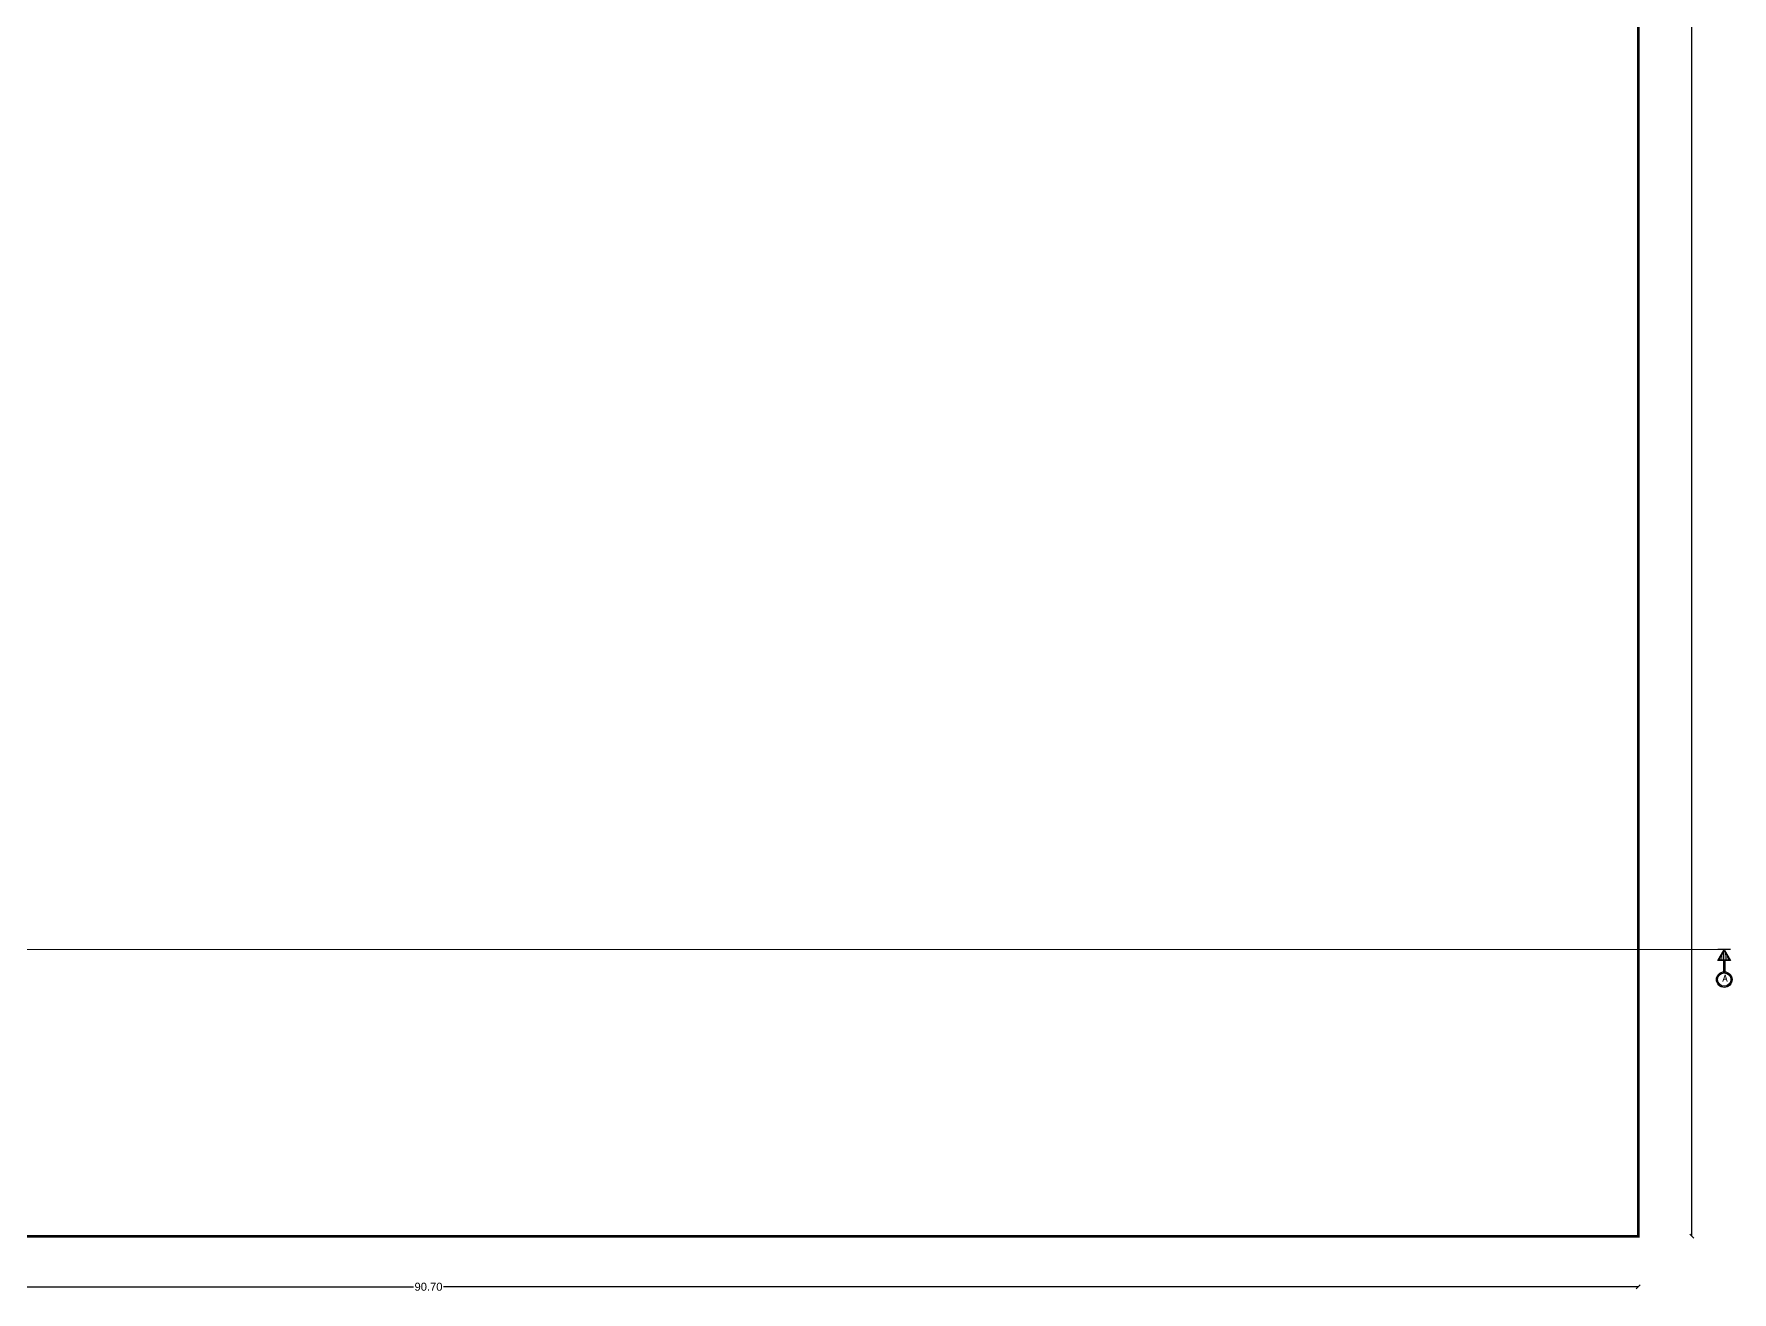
# Model space of a CAD drawing. Header units: metres. Extents: x -1560405 to -1559609, y 42907 to 43310.
# Drawn here: x -1559766.7 to -1559703, y 42958.5 to 43005.7 of the extents above; entities that cross this region are included whole.
import ezdxf

# ---------------------------------------------------------------- set-up
doc = ezdxf.new("R2010")
doc.units = ezdxf.units.M
doc.header["$LTSCALE"] = 750
doc.header["$MEASUREMENT"] = 0
doc.header["$PDMODE"] = 35
doc.header["$PDSIZE"] = 50
doc.linetypes.add('DASHED2', pattern=[9.525, 6.35, -3.175])
doc.linetypes.add('HIDDEN', pattern=[0.375, 0.25, -0.125])
doc.layers.get('0').update_dxf_attribs({"lineweight": 5})
doc.layers.get('Defpoints').update_dxf_attribs({"lineweight": 0})
for name, color, linetype in [('BLK_1_FLR_0_BLT_UP_AREA_DEDUCT_MEZ_1', 46, 'Continuous'), ('BLK_1_FLR_0_BLT_UP_AREA_MEZ_1', 46, 'Continuous'), ('BLK_1_FLR_0_FLOOR_AREA_MEZ_1', 46, 'Continuous')]:
    doc.layers.add(name, color=color, linetype=linetype)
doc.styles.get("Standard").update_dxf_attribs({"font": 'arial.ttf'})
doc.styles.add('STYLE2', font='romant.shx', dxfattribs={"width": 0.8, "height": 4})
doc.dimstyles.new('Civil mt size large', dxfattribs={"dimtxt": 0.3, "dimasz": 0.15, "dimexe": 0, "dimexo": 0, "dimgap": 0.0625, "dimtad": 0, "dimzin": 0, "dimdsep": 46, "dimtxsty": 'Standard', "dimblk": 'OBLIQUE', "dimcen": 0, "dimse1": 1, "dimse2": 1, "dimclrd": 253, "dimclrt": 7, "dimadec": 0, "dimazin": 3, "dimtfac": 1, "dimtofl": 0, "dimtmove": 1, "dimatfit": 3, "dimfxl": 0, "dimfrac": 2, "dimtolj": 1, "dimtzin": 0, "dimarcsym": 0})

# ---------------------------------------------------------------- blocks, each defined once
blk = doc.blocks.new('_Oblique')
at = {"color": 0, "linetype": 'ByBlock', "lineweight": -2}
blk.add_line((-0.5, -0.5), (0.5, 0.5), dxfattribs=at)
blk = doc.blocks.new('*D571')
at = {"color": 253, "lineweight": -2}
for p, q in [((-1559797.255, 42958.73), (-1559752.474, 42958.73)), ((-1559706.557, 42958.73), (-1559751.338, 42958.73))]:
    blk.add_line(p, q, dxfattribs=at)
at = {"layer": 'Defpoints', "color": 0}
for p in [(-1559797.255, 42960.623, 0), (-1559706.557, 42960.623), (-1559706.557, 42958.73)]:
    blk.add_point(p, dxfattribs=at)
at = {"color": 253, "lineweight": -2, "xscale": 0.15, "yscale": 0.15, "zscale": 0.15, "rotation": 180}
blk.add_blockref('_Oblique', (-1559797.255, 42958.73), dxfattribs=at)
at = {"color": 253, "lineweight": -2, "xscale": 0.15, "yscale": 0.15, "zscale": 0.15}
blk.add_blockref('_Oblique', (-1559706.557, 42958.73), dxfattribs=at)
at = {"color": 7, "insert": (-1559751.906, 42958.73), "char_height": 0.3, "attachment_point": 5}
blk.add_mtext('\\A1;90.70', dxfattribs=at)
blk = doc.blocks.new('*D572')
at = {"color": 253, "lineweight": -2}
for p, q in [((-1559704.552, 43111.548), (-1559704.552, 43036.755)), ((-1559704.552, 42960.623), (-1559704.552, 43035.416))]:
    blk.add_line(p, q, dxfattribs=at)
at = {"layer": 'Defpoints', "color": 0}
for p in [(-1559706.557, 43111.548), (-1559704.552, 43111.548), (-1559706.557, 42960.623)]:
    blk.add_point(p, dxfattribs=at)
at = {"color": 253, "lineweight": -2, "xscale": 0.15, "yscale": 0.15, "zscale": 0.15}
for p, rotation in [((-1559704.552, 43111.548), 90), ((-1559704.552, 42960.623), 270)]:
    blk.add_blockref('_Oblique', p, dxfattribs=dict(at, rotation=rotation))
at = {"color": 7, "insert": (-1559704.552, 43036.085), "char_height": 0.3, "attachment_point": 5, "rotation": 90}
blk.add_mtext('\\A1;150.92', dxfattribs=at)
blk = doc.blocks.new('A$C29E24354')
at = {"ltscale": 5}
h = blk.add_hatch(dxfattribs=at)
h.set_pattern_fill('LINE', color=256, scale=0.8, style=0)
h.set_pattern_definition([(2e-15, (14266.147, 50002.224), (-2e-16, 2.54), [])])
h.paths.add_polyline_path([(2.2, 12.2), (15.8, 4.3), (15.8, 20.1)])
at = {"color": 0, "lineweight": 25}
blk.add_line((0, 21.9), (0, 2.4), dxfattribs=at)
at = {"lineweight": 25, "ltscale": 5}
for p, q in [((16.9, 13.2), (34.5, 13.2)), ((16.9, 11.2), (34.5, 11.2))]:
    blk.add_line(p, q, dxfattribs=at)
at = {"color": 0, "lineweight": 25}
blk.add_lwpolyline([(0, 12.2), (16.9, 21.9), (16.9, 2.4)], close=True, dxfattribs=at)
at = {"ltscale": 5}
blk.add_lwpolyline([(2.2, 12.2), (15.8, 20.1), (15.8, 4.3)], close=True, dxfattribs=at)
at = {"lineweight": 25, "ltscale": 5}
for radius in [12.2, 10.4]:
    blk.add_circle((46.7, 12.2), radius, dxfattribs=at)

msp = doc.modelspace()

# ---------------------------------------------------------------- linework, layer by layer
at = {"color": 7, "linetype": 'DASHED2'}
msp.add_line((-1559703.33532, 42971.36875, 0), (-1559818.18215, 42971.36875, 0), dxfattribs=at)
at = {"color": 7, "linetype": 'HIDDEN', "ltscale": 10}
msp.add_lwpolyline([(-1559815.94719, 42960.62268), (-1559815.94719, 43111.5476), (-1559706.55708, 43111.5476), (-1559706.55719, 42960.62268)], close=True, dxfattribs=at)
at = {"layer": 'BLK_1_FLR_0_BLT_UP_AREA_DEDUCT_MEZ_1', "color": 45, "elevation": 0}
msp.add_lwpolyline([(-1559815.9472, 43103.29018), (-1559797.23823, 43103.29018), (-1559797.23823, 43111.54758), (-1559706.55708, 43111.54751), (-1559706.55719, 42960.62268), (-1559797.2552, 42960.62266), (-1559797.2552, 42977.25081), (-1559815.94719, 42977.25081), (-1559815.9472, 43103.29018)], close=True, dxfattribs=at)
at = {"layer": 'BLK_1_FLR_0_BLT_UP_AREA_MEZ_1', "color": 47, "const_width": 0.1}
msp.add_lwpolyline([(-1559815.94719, 42960.62266), (-1559706.55708, 42960.62266), (-1559706.55708, 43111.54758), (-1559815.94719, 43111.54758)], close=True, dxfattribs=at)
at = {"layer": 'BLK_1_FLR_0_FLOOR_AREA_MEZ_1', "color": 45}
msp.add_lwpolyline([(-1559815.94719, 42960.62266), (-1559706.55708, 42960.62266), (-1559706.55708, 43111.54758), (-1559815.94719, 43111.54758)], close=True, dxfattribs=at)

# ---------------------------------------------------------------- block references
at = {"color": 7, "linetype": 'DASHED2', "xscale": 0.0239999999996508, "yscale": 0.0239999999996508, "zscale": 0.0239999999996508, "rotation": 269.9999999999999}
msp.add_blockref('A$C29E24354', (-1559703.62761, 42971.36875, 0), dxfattribs=at)

# ---------------------------------------------------------------- texts
at = {"color": 7, "linetype": 'DASHED2', "style": 'STYLE2'}
msp.add_text('A', height=0.2496, rotation=359.8177883, dxfattribs=at).set_placement((-1559703.40224, 42970.17694, 0))

# ---------------------------------------------------------------- dimensions: what is measured, and where the dimension line sits
at = {"color": 7}
dim = msp.add_linear_dim(base=(-1559704.5522, 43111.5476), p1=(-1559706.55719, 42960.62268), p2=(-1559706.55708, 43111.5476), angle=90, dimstyle='Civil mt size large', dxfattribs=at)
dim.commit()
dim.dimension.update_dxf_attribs({"geometry": '*D572', "text_midpoint": (-1559704.5522, 43036.08514)})
dim = msp.add_linear_dim(base=(-1559706.55719, 42958.72972), p1=(-1559797.2552, 42960.62268, 0), p2=(-1559706.55719, 42960.62268), dimstyle='Civil mt size large', dxfattribs=at)
dim.commit()
dim.dimension.update_dxf_attribs({"geometry": '*D571', "text_midpoint": (-1559751.90619, 42958.72972)})

doc.saveas('drawing.dxf')
